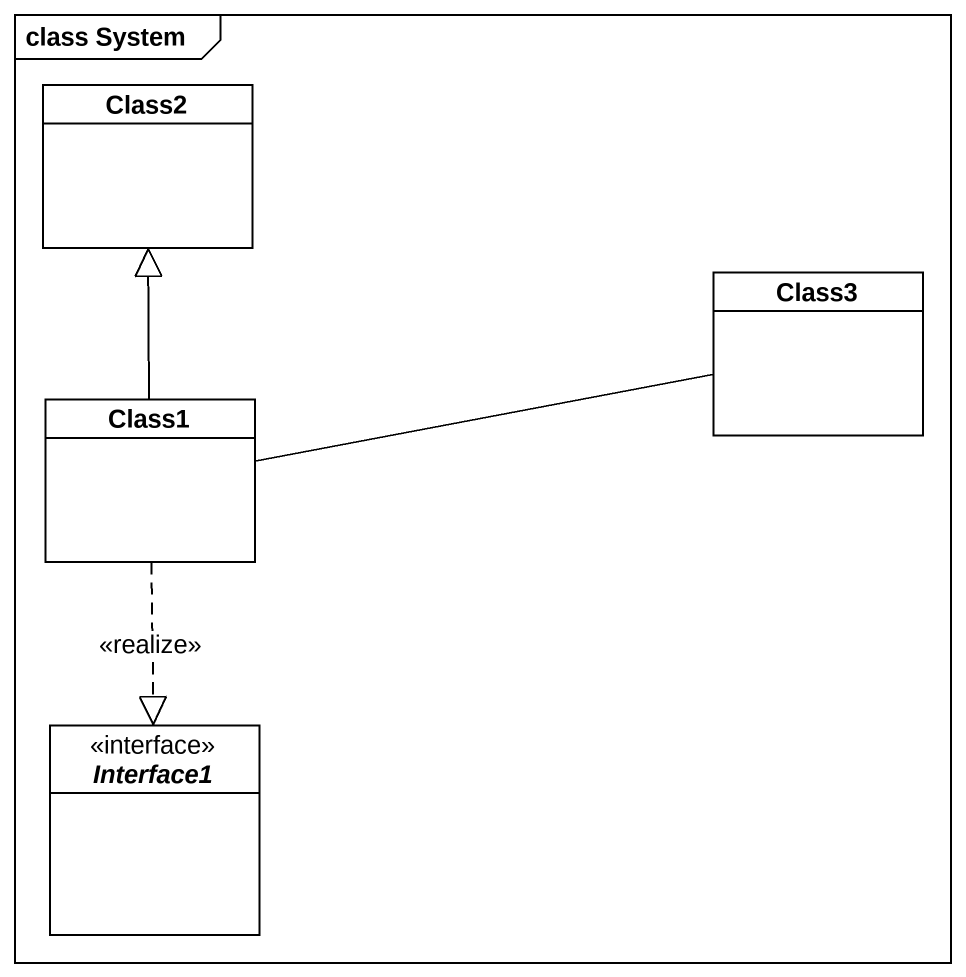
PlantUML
@startuml
mainframe class System
hide circle
hide empty members
class Class2
class Class3
class Class1
interface Interface1 <<interface>>
Class1 -up-|> Class2
Class1 -right- Class3
Class1 ..|> Interface1 : <<realize>>
@enduml
